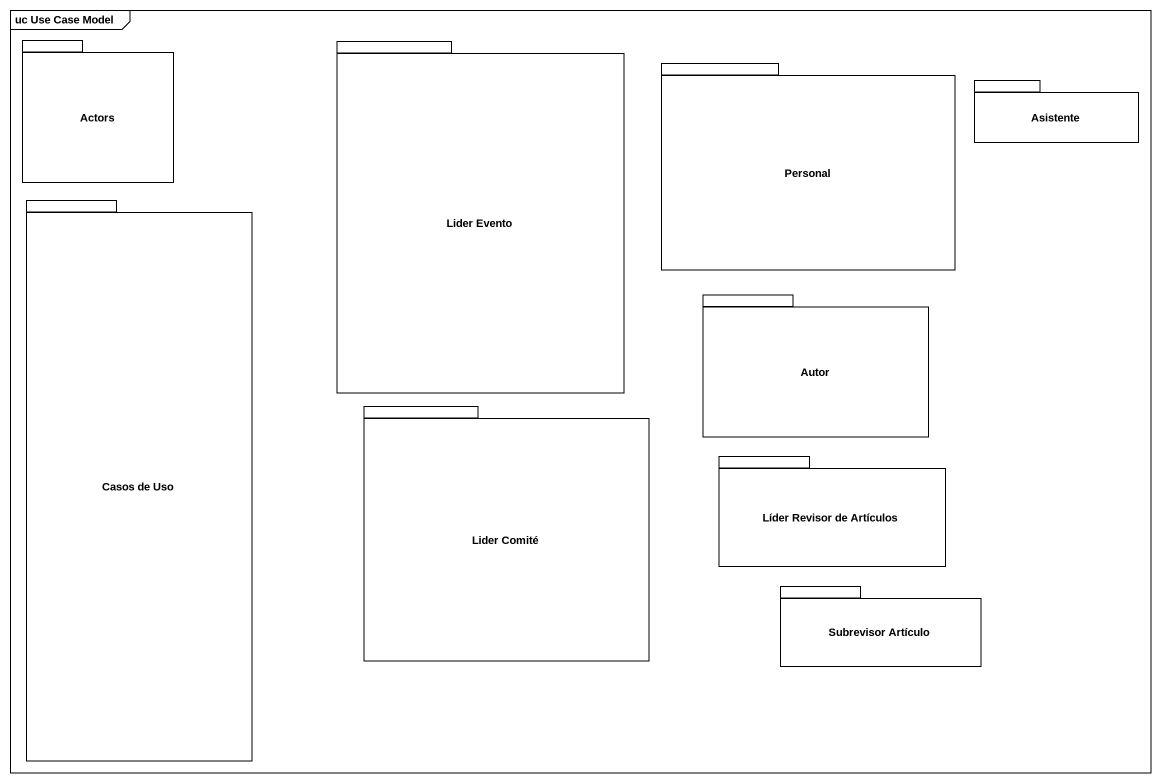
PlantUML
@startuml
mainframe uc Use Case Model
package Actors {
}
package "Lider Evento" as Lider_Evento {
}
package Personal {
}
package Asistente {
}
package "Casos de Uso" as Casos_de_Uso {
}
package Autor {
}
package "Lider Comité" as Lider_Comité {
}
package "Líder Revisor de Artículos" as Líder_Revisor_de_Artículos {
}
package "Subrevisor Artículo" as Subrevisor_Artículo {
}
@enduml
